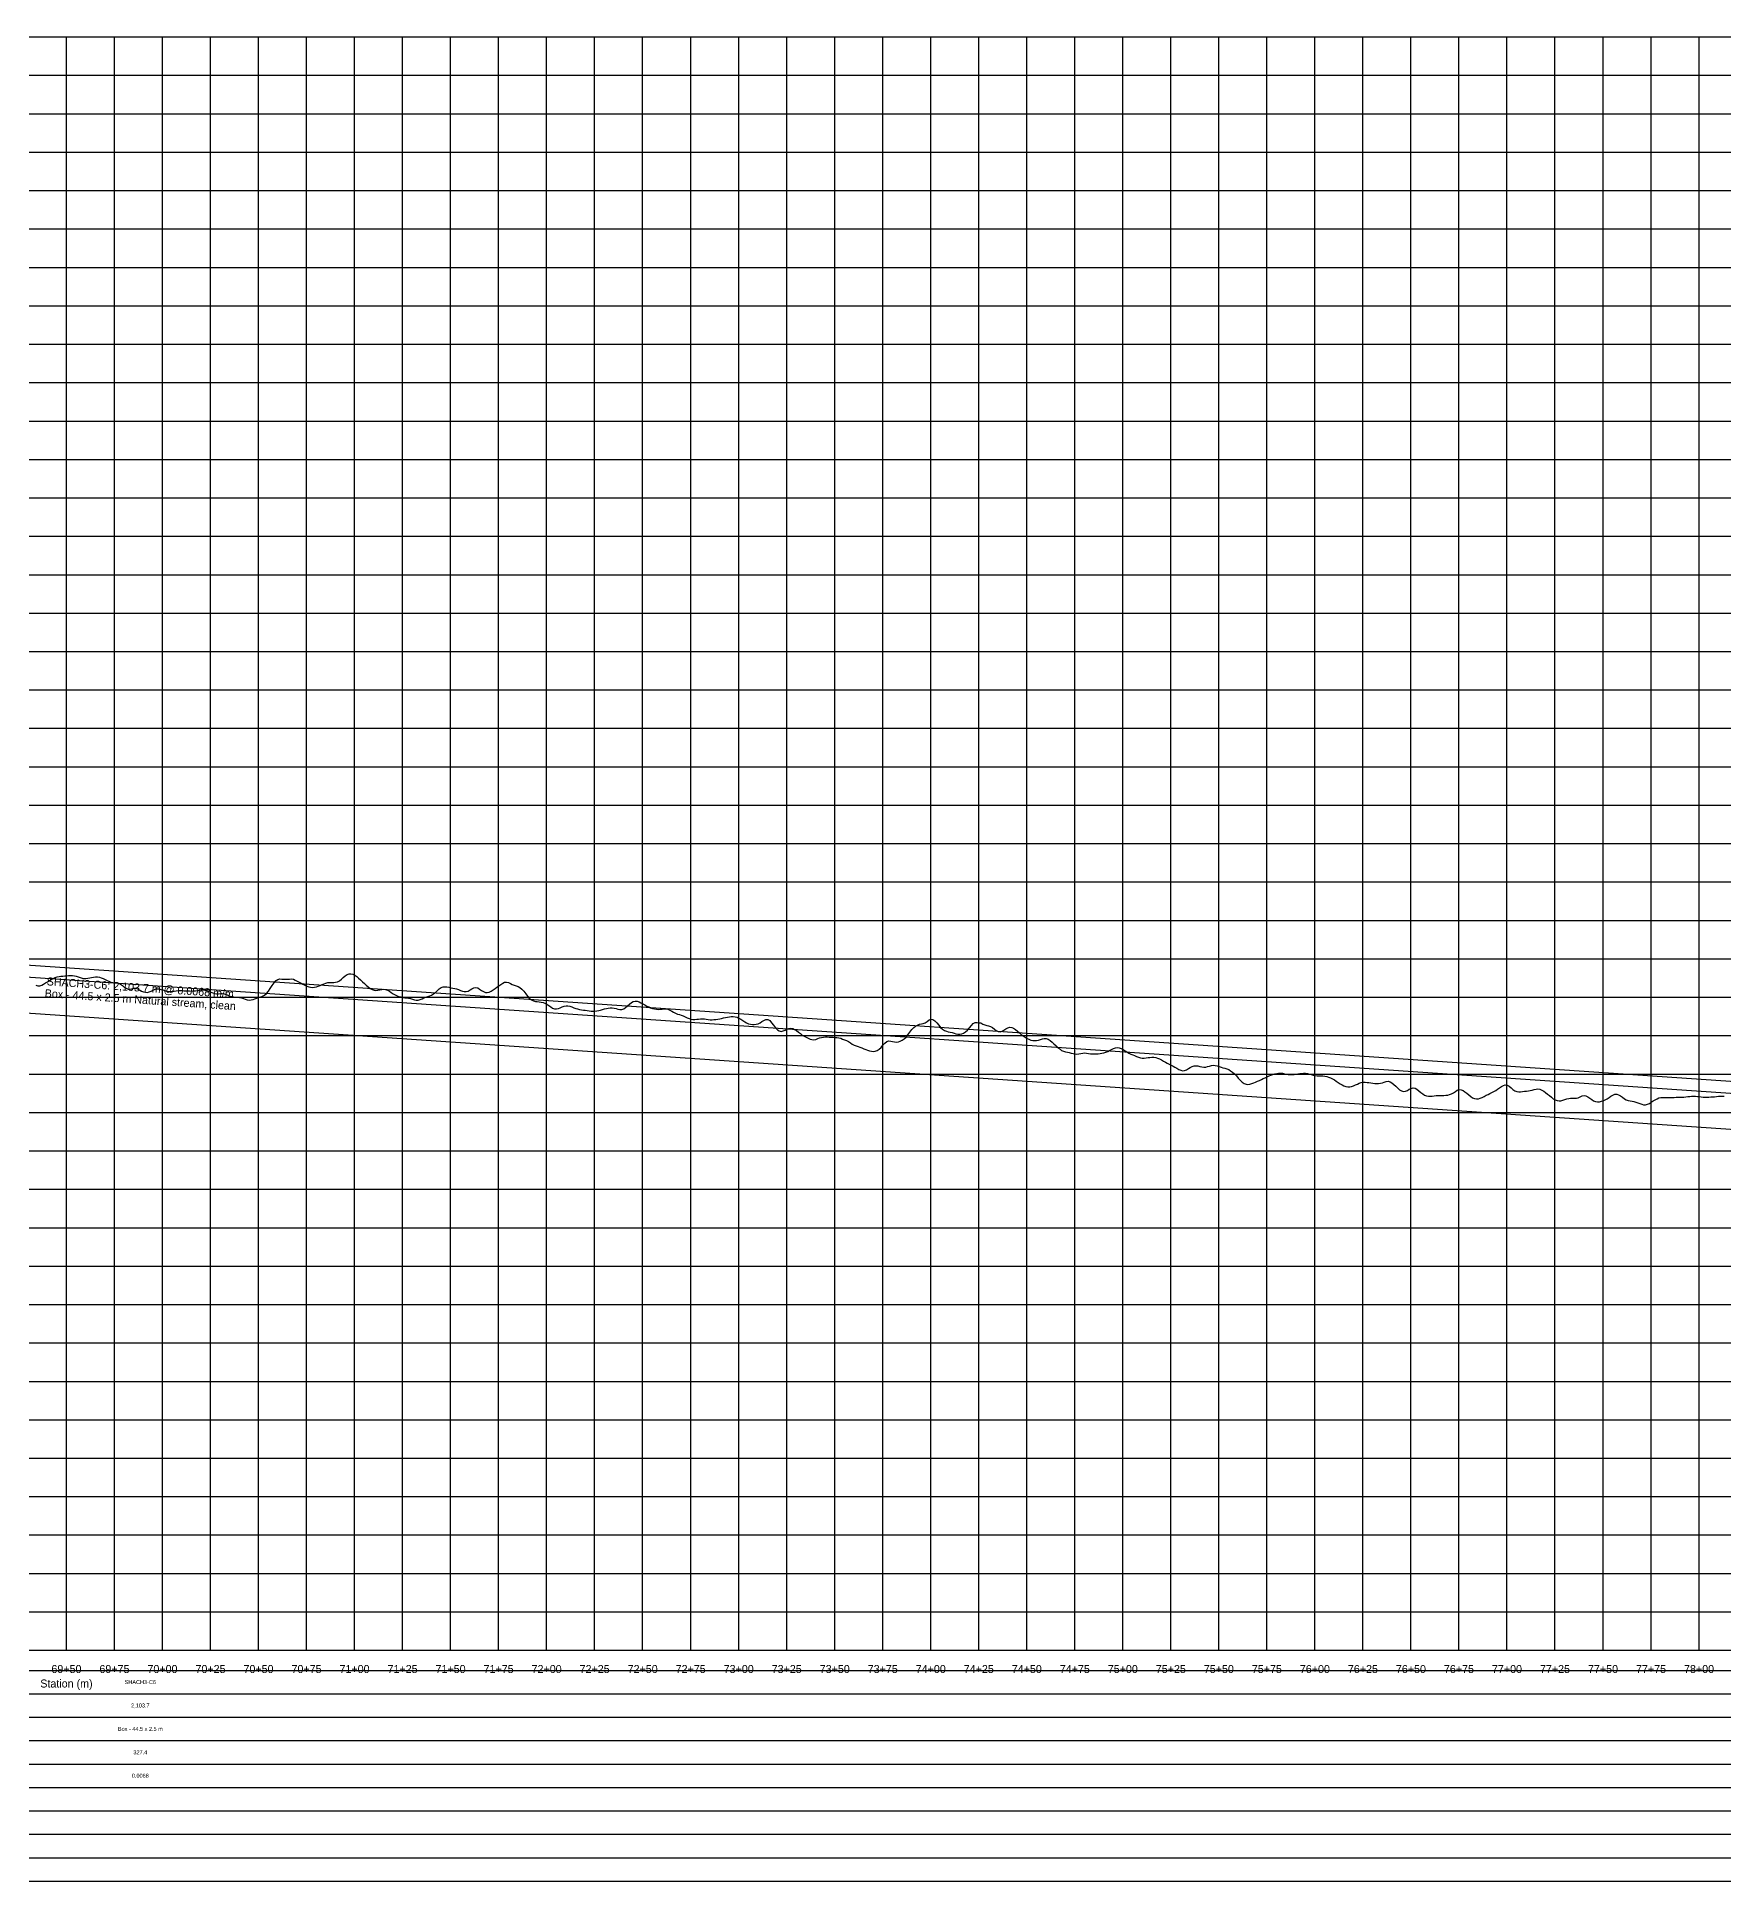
# Model space of a CAD drawing. Extents: x -64 to 13916, y -140 to 832.
# Drawn here: x 6935 to 7813, y -140 to 820 of the extents above; entities that cross this region are included whole.
import ezdxf
from ezdxf.enums import TextEntityAlignment as Align

# ---------------------------------------------------------------- set-up
doc = ezdxf.new("R2010")
doc.units = 0
for name, color, linetype in [('Annotation', 7, 'Continuous'), ('Annotation_Table', 254, 'Continuous'), ('Crown', 7, 'Continuous'), ('Grid', 254, 'Continuous'), ('Grid_Text', 7, 'Continuous'), ('Ground_Elevation', 3, 'Continuous'), ('Hydraulic_Grade', 5, 'Continuous'), ('Invert', 7, 'Continuous')]:
    doc.layers.add(name, color=color, linetype=linetype)

msp = doc.modelspace()

# ---------------------------------------------------------------- linework, layer by layer
at = {"layer": 'Annotation_Table', "color": 254}
for points in [[(-25, -30.48), (13899.95, -30.48)], [(-25, -42.67), (13899.95, -42.67)], [(-25, -54.86), (13899.95, -54.86)], [(-25, -67.06), (13899.95, -67.06)], [(-25, -79.25), (13899.95, -79.25)], [(-25, -91.44), (13899.95, -91.44)], [(-25, -103.63), (13899.95, -103.63)], [(-25, -115.82), (13899.95, -115.82)], [(-25, -128.02), (13899.95, -128.02)], [(-25, -140.21), (13899.95, -140.21)]]:
    msp.add_lwpolyline(points, dxfattribs=at)
at = {"layer": 'Crown', "color": 0}
msp.add_lwpolyline([(5936.61, 404.58), (8040.3, 261.1)], dxfattribs=at)
at = {"layer": 'Grid', "color": 254}
for points in [[(-25, 820), (13900, 820)], [(6950, -20), (6950, 820)], [(6975, -20), (6975, 820)], [(7000, -20), (7000, 820)], [(7025, -20), (7025, 820)], [(7050, -20), (7050, 820)], [(7075, -20), (7075, 820)], [(7100, -20), (7100, 820)], [(7125, -20), (7125, 820)], [(7150, -20), (7150, 820)], [(7175, -20), (7175, 820)], [(7200, -20), (7200, 820)], [(7225, -20), (7225, 820)], [(7250, -20), (7250, 820)], [(7275, -20), (7275, 820)], [(7300, -20), (7300, 820)], [(7325, -20), (7325, 820)], [(7350, -20), (7350, 820)], [(7375, -20), (7375, 820)], [(7400, -20), (7400, 820)], [(7425, -20), (7425, 820)], [(7450, -20), (7450, 820)], [(7475, -20), (7475, 820)], [(7500, -20), (7500, 820)], [(7525, -20), (7525, 820)], [(7550, -20), (7550, 820)], [(7575, -20), (7575, 820)], [(7600, -20), (7600, 820)], [(7625, -20), (7625, 820)], [(7650, -20), (7650, 820)], [(7675, -20), (7675, 820)], [(7700, -20), (7700, 820)], [(7725, -20), (7725, 820)], [(7750, -20), (7750, 820)], [(7775, -20), (7775, 820)], [(7800, -20), (7800, 820)], [(-25, 800), (13900, 800)], [(-25, 780), (13900, 780)], [(-25, 760), (13900, 760)], [(-25, 740), (13900, 740)], [(-25, 720), (13900, 720)], [(-25, 700), (13900, 700)], [(-25, 680), (13900, 680)], [(-25, 660), (13900, 660)], [(-25, 640), (13900, 640)], [(-25, 620), (13900, 620)], [(-25, 600), (13900, 600)], [(-25, 580), (13900, 580)], [(-25, 560), (13900, 560)], [(-25, 540), (13900, 540)], [(-25, 520), (13900, 520)], [(-25, 500), (13900, 500)], [(-25, 480), (13900, 480)], [(-25, 460), (13900, 460)], [(-25, 440), (13900, 440)], [(-25, 420), (13900, 420)], [(-25, 400), (13900, 400)], [(-25, 380), (13900, 380)], [(-25, 360), (13900, 360)], [(-25, 340), (13900, 340)], [(-25, 320), (13900, 320)], [(-25, 300), (13900, 300)], [(-25, 280), (13900, 280)], [(-25, 260), (13900, 260)], [(-25, 240), (13900, 240)], [(-25, 220), (13900, 220)], [(-25, 200), (13900, 200)], [(-25, 180), (13900, 180)], [(-25, 160), (13900, 160)], [(-25, 140), (13900, 140)], [(-25, 120), (13900, 120)], [(-25, 100), (13900, 100)], [(-25, 80), (13900, 80)], [(-25, 60), (13900, 60)], [(-25, 40), (13900, 40)], [(-25, 20), (13900, 20)], [(-25, 0), (13900, 0)], [(-25, -20), (13900, -20)]]:
    msp.add_lwpolyline(points, dxfattribs=at)
at = {"layer": 'Ground_Elevation', "color": 3}
msp.add_lwpolyline([(6934.13, 326.26), (6935.13, 325.9), (6936.13, 325.98), (6937.13, 326.34), (6938.13, 326.86), (6939.13, 327.42), (6940.13, 328.03), (6941.13, 328.63), (6942.13, 329.22), (6943.13, 329.77), (6944.13, 330.25), (6945.13, 330.63), (6946.13, 330.84), (6947.13, 330.96), (6948.13, 331.03), (6949.13, 331.11), (6950.13, 331.17), (6951.13, 331.22), (6952.13, 331.25), (6953.13, 331.25), (6954.13, 331.14), (6955.13, 330.94), (6956.13, 330.62), (6957.13, 330.26), (6958.13, 329.93), (6959.13, 329.74), (6960.13, 329.72), (6961.13, 329.85), (6962.13, 330.06), (6963.13, 330.31), (6964.13, 330.52), (6965.13, 330.64), (6966.13, 330.61), (6967.13, 330.42), (6968.13, 330.1), (6969.13, 329.7), (6970.13, 329.24), (6971.13, 328.76), (6972.13, 328.27), (6973.13, 327.86), (6974.13, 327.61), (6975.13, 327.54), (6976.13, 327.49), (6977.13, 327.25), (6978.13, 326.74), (6979.13, 326.03), (6980.13, 325.27), (6981.13, 324.63), (6982.13, 324.19), (6983.13, 324.11), (6984.13, 324.35), (6985.13, 324.74), (6986.13, 324.76), (6987.13, 324.32), (6988.13, 323.64), (6989.13, 323.1), (6990.13, 322.75), (6991.13, 322.55), (6992.13, 322.53), (6993.13, 322.72), (6994.13, 323.13), (6995.13, 323.65), (6996.13, 324.13), (6997.13, 324.36), (6998.13, 324.32), (6999.13, 324.09), (7000.13, 323.78), (7001.13, 323.46), (7002.13, 323.18), (7003.13, 323.03), (7004.13, 323.02), (7005.13, 323.11), (7006.13, 323.23), (7007.13, 323.36), (7008.13, 323.45), (7009.13, 323.48), (7010.13, 323.46), (7011.13, 323.4), (7012.13, 323.35), (7013.13, 323.29), (7014.13, 323.25), (7015.13, 323.22), (7016.13, 323.25), (7017.13, 323.36), (7018.13, 323.52), (7019.13, 323.7), (7020.13, 323.83), (7021.13, 323.85), (7022.13, 323.71), (7023.13, 323.42), (7024.13, 323.03), (7025.13, 322.62), (7026.13, 322.24), (7027.13, 321.96), (7028.13, 321.82), (7029.13, 321.81), (7030.13, 321.87), (7031.13, 321.87), (7032.13, 321.74), (7033.13, 321.42), (7034.13, 320.98), (7035.13, 320.57), (7036.13, 320.3), (7037.13, 320.16), (7038.13, 320.08), (7039.13, 319.99), (7040.13, 319.85), (7041.13, 319.6), (7042.13, 319.27), (7043.13, 318.92), (7044.13, 318.64), (7045.13, 318.53), (7046.13, 318.6), (7047.13, 318.81), (7048.13, 319.14), (7049.13, 319.5), (7050.13, 319.84), (7051.13, 320.13), (7052.13, 320.51), (7053.13, 321.07), (7054.13, 321.94), (7055.13, 323.13), (7056.13, 324.56), (7057.13, 326.12), (7058.13, 327.55), (7059.13, 328.66), (7060.13, 329.25), (7061.13, 329.49), (7062.13, 329.46), (7063.13, 329.39), (7064.13, 329.33), (7065.13, 329.38), (7066.13, 329.47), (7067.13, 329.49), (7068.13, 329.31), (7069.13, 328.91), (7070.13, 328.43), (7071.13, 327.91), (7072.13, 327.39), (7073.13, 326.84), (7074.13, 326.25), (7075.13, 325.74), (7076.13, 325.37), (7077.13, 325.15), (7078.13, 325.08), (7079.13, 325.15), (7080.13, 325.42), (7081.13, 325.78), (7082.13, 326.18), (7083.13, 326.56), (7084.13, 326.94), (7085.13, 327.33), (7086.13, 327.6), (7087.13, 327.71), (7088.13, 327.69), (7089.13, 327.66), (7090.13, 327.75), (7091.13, 328.05), (7092.13, 328.59), (7093.13, 329.38), (7094.13, 330.27), (7095.13, 331.12), (7096.13, 331.79), (7097.13, 332.16), (7098.13, 332.21), (7099.13, 332), (7100.13, 331.49), (7101.13, 330.8), (7102.13, 329.93), (7103.13, 329), (7104.13, 328.06), (7105.13, 327.17), (7106.13, 326.29), (7107.13, 325.44), (7108.13, 324.62), (7109.13, 323.97), (7110.13, 323.6), (7111.13, 323.49), (7112.13, 323.62), (7113.13, 323.85), (7114.13, 324.07), (7115.13, 324.19), (7116.13, 324.08), (7117.13, 323.67), (7118.13, 323.09), (7119.13, 322.44), (7120.13, 321.82), (7121.13, 321.24), (7122.13, 320.8), (7123.13, 320.45), (7124.13, 320.18), (7125.13, 319.88), (7126.13, 319.7), (7127.13, 319.62), (7128.13, 319.54), (7129.13, 319.29), (7130.13, 318.93), (7131.13, 318.59), (7132.13, 318.47), (7133.13, 318.54), (7134.13, 318.8), (7135.13, 319.16), (7136.13, 319.62), (7137.13, 320.03), (7138.13, 320.35), (7139.13, 320.65), (7140.13, 321.08), (7141.13, 321.7), (7142.13, 322.51), (7143.13, 323.44), (7144.13, 324.35), (7145.13, 325.07), (7146.13, 325.44), (7147.13, 325.47), (7148.13, 325.34), (7149.13, 325.16), (7150.13, 324.95), (7151.13, 324.75), (7152.13, 324.56), (7153.13, 324.32), (7154.13, 323.95), (7155.13, 323.51), (7156.13, 323.15), (7157.13, 322.94), (7158.13, 322.96), (7159.13, 323.23), (7160.13, 323.77), (7161.13, 324.4), (7162.13, 324.91), (7163.13, 325.07), (7164.13, 324.83), (7165.13, 324.24), (7166.13, 323.54), (7167.13, 322.91), (7168.13, 322.52), (7169.13, 322.44), (7170.13, 322.67), (7171.13, 323.16), (7172.13, 323.8), (7173.13, 324.49), (7174.13, 325.21), (7175.13, 325.94), (7176.13, 326.68), (7177.13, 327.34), (7178.13, 327.78), (7179.13, 327.87), (7180.13, 327.63), (7181.13, 327.15), (7182.13, 326.64), (7183.13, 326.24), (7184.13, 325.91), (7185.13, 325.58), (7186.13, 325.01), (7187.13, 324.19), (7188.13, 323.1), (7189.13, 321.82), (7190.13, 320.49), (7191.13, 319.4), (7192.13, 318.58), (7193.13, 318.11), (7194.13, 317.84), (7195.13, 317.72), (7196.13, 317.63), (7197.13, 317.49), (7198.13, 317.23), (7199.13, 316.82), (7200.13, 316.3), (7201.13, 315.66), (7202.13, 314.96), (7203.13, 314.36), (7204.13, 313.99), (7205.13, 313.92), (7206.13, 314.12), (7207.13, 314.49), (7208.13, 314.91), (7209.13, 315.29), (7210.13, 315.54), (7211.13, 315.57), (7212.13, 315.37), (7213.13, 314.99), (7214.13, 314.55), (7215.13, 314.18), (7216.13, 313.88), (7217.13, 313.64), (7218.13, 313.44), (7219.13, 313.31), (7220.13, 313.19), (7221.13, 313.07), (7222.13, 312.93), (7223.13, 312.81), (7224.13, 312.75), (7225.13, 312.78), (7226.13, 312.89), (7227.13, 313.06), (7228.13, 313.32), (7229.13, 313.64), (7230.13, 313.96), (7231.13, 314.2), (7232.13, 314.37), (7233.13, 314.45), (7234.13, 314.46), (7235.13, 314.35), (7236.13, 314.13), (7237.13, 313.84), (7238.13, 313.61), (7239.13, 313.62), (7240.13, 313.93), (7241.13, 314.57), (7242.13, 315.44), (7243.13, 316.39), (7244.13, 317.22), (7245.13, 317.79), (7246.13, 318.01), (7247.13, 317.9), (7248.13, 317.56), (7249.13, 317.09), (7250.13, 316.54), (7251.13, 315.97), (7252.13, 315.41), (7253.13, 314.92), (7254.13, 314.52), (7255.13, 314.17), (7256.13, 313.89), (7257.13, 313.72), (7258.13, 313.65), (7259.13, 313.71), (7260.13, 313.81), (7261.13, 313.91), (7262.13, 313.91), (7263.13, 313.72), (7264.13, 313.32), (7265.13, 312.77), (7266.13, 312.18), (7267.13, 311.65), (7268.13, 311.23), (7269.13, 310.93), (7270.13, 310.67), (7271.13, 310.32), (7272.13, 309.86), (7273.13, 309.31), (7274.13, 308.85), (7275.13, 308.58), (7276.13, 308.47), (7277.13, 308.44), (7278.13, 308.52), (7279.13, 308.64), (7280.13, 308.75), (7281.13, 308.79), (7282.13, 308.71), (7283.13, 308.53), (7284.13, 308.37), (7285.13, 308.27), (7286.13, 308.27), (7287.13, 308.33), (7288.13, 308.41), (7289.13, 308.53), (7290.13, 308.72), (7291.13, 308.95), (7292.13, 309.19), (7293.13, 309.44), (7294.13, 309.67), (7295.13, 309.86), (7296.13, 309.97), (7297.13, 309.99), (7298.13, 309.85), (7299.13, 309.56), (7300.13, 309.12), (7301.13, 308.56), (7302.13, 307.91), (7303.13, 307.2), (7304.13, 306.6), (7305.13, 306.15), (7306.13, 305.91), (7307.13, 305.84), (7308.13, 305.84), (7309.13, 305.92), (7310.13, 306.16), (7311.13, 306.64), (7312.13, 307.29), (7313.13, 307.92), (7314.13, 308.31), (7315.13, 308.31), (7316.13, 307.79), (7317.13, 306.74), (7318.13, 305.4), (7319.13, 304.07), (7320.13, 303.01), (7321.13, 302.41), (7322.13, 302.22), (7323.13, 302.43), (7324.13, 302.91), (7325.13, 303.42), (7326.13, 303.75), (7327.13, 303.82), (7328.13, 303.64), (7329.13, 303.23), (7330.13, 302.6), (7331.13, 301.82), (7332.13, 301.03), (7333.13, 300.31), (7334.13, 299.71), (7335.13, 299.17), (7336.13, 298.67), (7337.13, 298.22), (7338.13, 297.9), (7339.13, 297.81), (7340.13, 298.03), (7341.13, 298.44), (7342.13, 298.81), (7343.13, 299.09), (7344.13, 299.26), (7345.13, 299.33), (7346.13, 299.31), (7347.13, 299.26), (7348.13, 299.2), (7349.13, 299.14), (7350.13, 299.08), (7351.13, 299.01), (7352.13, 298.91), (7353.13, 298.7), (7354.13, 298.24), (7355.13, 297.85), (7356.13, 297.45), (7357.13, 296.93), (7358.13, 296.28), (7359.13, 295.62), (7360.13, 295.06), (7361.13, 294.64), (7362.13, 294.28), (7363.13, 293.93), (7364.13, 293.57), (7365.13, 293.21), (7366.13, 292.84), (7367.13, 292.47), (7368.13, 292.15), (7369.13, 291.89), (7370.13, 291.76), (7371.13, 291.84), (7372.13, 292.2), (7373.13, 292.88), (7374.13, 293.89), (7375.13, 295.04), (7376.13, 296.16), (7377.13, 296.98), (7378.13, 297.23), (7379.13, 297.14), (7380.13, 296.97), (7381.13, 296.78), (7382.13, 296.67), (7383.13, 296.82), (7384.13, 297.14), (7385.13, 297.64), (7386.13, 298.35), (7387.13, 299.25), (7388.13, 300.39), (7389.13, 301.84), (7390.13, 303.2), (7391.13, 304.15), (7392.13, 304.95), (7393.13, 305.52), (7394.13, 305.89), (7395.13, 306.12), (7396.13, 306.33), (7397.13, 306.74), (7398.13, 307.42), (7399.13, 308.18), (7400.13, 308.59), (7401.13, 308.45), (7402.13, 307.73), (7403.13, 306.62), (7404.13, 305.4), (7405.13, 304.26), (7406.13, 303.3), (7407.13, 302.66), (7408.13, 302.29), (7409.13, 302.06), (7410.13, 301.83), (7411.13, 301.55), (7412.13, 301.24), (7413.13, 300.97), (7414.13, 300.8), (7415.13, 300.78), (7416.13, 300.91), (7417.13, 301.26), (7418.13, 301.93), (7419.13, 302.91), (7420.13, 304.09), (7421.13, 305.3), (7422.13, 306.25), (7423.13, 306.78), (7424.13, 306.91), (7425.13, 306.73), (7426.13, 306.73), (7427.13, 305.9), (7428.13, 305.56), (7429.13, 305.32), (7430.13, 305.1), (7431.13, 304.77), (7432.13, 304.21), (7433.13, 303.43), (7434.13, 302.63), (7435.13, 302.12), (7436.13, 302.04), (7437.13, 302.34), (7438.13, 302.89), (7439.13, 303.53), (7440.13, 304.07), (7441.13, 304.37), (7442.13, 304.3), (7443.13, 303.83), (7444.13, 303.13), (7445.13, 302.3), (7446.13, 301.43), (7447.13, 300.59), (7448.13, 299.82), (7449.13, 299.15), (7450.13, 298.58), (7451.13, 298.08), (7452.13, 297.69), (7453.13, 297.45), (7454.13, 297.38), (7455.13, 297.48), (7456.13, 297.69), (7457.13, 297.98), (7458.13, 298.26), (7459.13, 298.45), (7460.13, 298.46), (7461.13, 298.17), (7462.13, 297.53), (7463.13, 296.68), (7464.13, 295.73), (7465.13, 294.8), (7466.13, 293.89), (7467.13, 293.04), (7468.13, 292.34), (7469.13, 291.84), (7470.13, 291.55), (7471.13, 291.34), (7472.13, 291.13), (7473.13, 290.89), (7474.13, 290.66), (7475.13, 290.49), (7476.13, 290.43), (7477.13, 290.52), (7478.13, 290.7), (7479.13, 290.88), (7480.13, 290.97), (7481.13, 290.91), (7482.13, 290.75), (7483.13, 290.59), (7484.13, 290.5), (7485.13, 290.51), (7486.13, 290.54), (7487.13, 290.6), (7488.13, 290.69), (7489.13, 290.84), (7490.13, 291.06), (7491.13, 291.36), (7492.13, 291.74), (7493.13, 292.2), (7494.13, 292.71), (7495.13, 293.24), (7496.13, 293.65), (7497.13, 293.83), (7498.13, 293.71), (7499.13, 293.33), (7500.13, 292.75), (7501.13, 292.13), (7502.13, 291.5), (7503.13, 290.92), (7504.13, 290.4), (7505.13, 289.97), (7506.13, 289.59), (7507.13, 289.2), (7508.13, 288.82), (7509.13, 288.51), (7510.13, 288.34), (7511.13, 288.32), (7512.13, 288.41), (7513.13, 288.54), (7514.13, 288.66), (7515.13, 288.73), (7516.13, 288.74), (7517.13, 288.61), (7518.13, 288.31), (7519.13, 287.87), (7520.13, 287.31), (7521.13, 286.71), (7522.13, 286.13), (7523.13, 285.6), (7524.13, 285.11), (7525.13, 284.65), (7526.13, 284.18), (7527.13, 283.65), (7528.13, 283.04), (7529.13, 282.43), (7530.13, 281.94), (7531.13, 281.72), (7532.13, 281.83), (7533.13, 282.23), (7534.13, 282.83), (7535.13, 283.45), (7536.13, 283.96), (7537.13, 284.24), (7538.13, 284.31), (7539.13, 284.19), (7540.13, 283.95), (7541.13, 283.73), (7542.13, 283.62), (7543.13, 283.66), (7544.13, 283.87), (7545.13, 284.16), (7546.13, 284.43), (7547.13, 284.57), (7548.13, 284.5), (7549.13, 284.25), (7550.13, 283.92), (7551.13, 283.59), (7552.13, 283.3), (7553.13, 283.02), (7554.13, 282.71), (7555.13, 282.29), (7556.13, 281.72), (7557.13, 280.98), (7558.13, 280.06), (7559.13, 279.02), (7560.13, 277.92), (7561.13, 276.81), (7562.13, 275.84), (7563.13, 275.1), (7564.13, 274.68), (7565.13, 274.56), (7566.13, 274.7), (7567.13, 275.03), (7568.13, 275.42), (7569.13, 275.81), (7570.13, 276.21), (7571.13, 276.65), (7572.13, 277.12), (7573.13, 277.6), (7574.13, 278.09), (7575.13, 278.57), (7576.13, 279.03), (7577.13, 279.44), (7578.13, 279.79), (7579.13, 280.06), (7580.13, 280.28), (7581.13, 280.44), (7582.13, 280.47), (7583.13, 280.37), (7584.13, 280.17), (7585.13, 279.96), (7586.13, 279.77), (7587.13, 279.68), (7588.13, 279.7), (7589.13, 279.83), (7590.13, 280.02), (7591.13, 280.18), (7592.13, 280.29), (7593.13, 280.36), (7594.13, 280.41), (7595.13, 280.37), (7596.13, 280.23), (7597.13, 279.99), (7598.13, 279.71), (7599.13, 279.47), (7600.13, 279.29), (7601.13, 279.14), (7602.13, 279.05), (7603.13, 279.03), (7604.13, 279.03), (7605.13, 278.95), (7606.13, 278.71), (7607.13, 278.37), (7608.13, 277.96), (7609.13, 277.5), (7610.13, 276.98), (7611.13, 276.36), (7612.13, 275.68), (7613.13, 274.96), (7614.13, 274.31), (7615.13, 273.79), (7616.13, 273.43), (7617.13, 273.26), (7618.13, 273.31), (7619.13, 273.54), (7620.13, 273.91), (7621.13, 274.34), (7622.13, 274.79), (7623.13, 275.21), (7624.13, 275.53), (7625.13, 275.69), (7626.13, 275.71), (7627.13, 275.64), (7628.13, 275.51), (7629.13, 275.35), (7630.13, 275.19), (7631.13, 275.09), (7632.13, 275.04), (7633.13, 275.05), (7634.13, 275.17), (7635.13, 275.46), (7636.13, 275.83), (7637.13, 276.14), (7638.13, 276.22), (7639.13, 275.99), (7640.13, 275.43), (7641.13, 274.61), (7642.13, 273.61), (7643.13, 272.62), (7644.13, 271.78), (7645.13, 271.23), (7646.13, 270.99), (7647.13, 271.09), (7648.13, 271.47), (7649.13, 272.07), (7650.13, 272.54), (7651.13, 272.75), (7652.13, 272.6), (7653.13, 272.07), (7654.13, 271.29), (7655.13, 270.41), (7656.13, 269.62), (7657.13, 269.02), (7658.13, 268.62), (7659.13, 268.44), (7660.13, 268.44), (7661.13, 268.56), (7662.13, 268.7), (7663.13, 268.81), (7664.13, 268.88), (7665.13, 268.9), (7666.13, 268.91), (7667.13, 268.89), (7668.13, 268.93), (7669.13, 269.05), (7670.13, 269.32), (7671.13, 269.73), (7672.13, 270.29), (7673.13, 270.98), (7674.13, 271.6), (7675.13, 271.91), (7676.13, 271.8), (7677.13, 271.38), (7678.13, 270.72), (7679.13, 269.96), (7680.13, 269.13), (7681.13, 268.33), (7682.13, 267.65), (7683.13, 267.26), (7684.13, 267.09), (7685.13, 267.14), (7686.13, 267.36), (7687.13, 267.8), (7688.13, 268.34), (7689.13, 268.92), (7690.13, 269.42), (7691.13, 269.9), (7692.13, 270.37), (7693.13, 270.91), (7694.13, 271.49), (7695.13, 272.12), (7696.13, 272.78), (7697.13, 273.46), (7698.13, 274.03), (7699.13, 274.32), (7700.13, 274.17), (7701.13, 273.62), (7702.13, 272.82), (7703.13, 272.02), (7704.13, 271.34), (7705.13, 270.89), (7706.13, 270.71), (7707.13, 270.76), (7708.13, 270.92), (7709.13, 271.06), (7710.13, 271.15), (7711.13, 271.26), (7712.13, 271.44), (7713.13, 271.68), (7714.13, 271.95), (7715.13, 272.16), (7716.13, 272.23), (7717.13, 272.08), (7718.13, 271.68), (7719.13, 271.1), (7720.13, 270.37), (7721.13, 269.59), (7722.13, 268.76), (7723.13, 267.93), (7724.13, 267.15), (7725.13, 266.54), (7726.13, 266.14), (7727.13, 266.01), (7728.13, 266.12), (7729.13, 266.39), (7730.13, 266.72), (7731.13, 267.04), (7732.13, 267.29), (7733.13, 267.41), (7734.13, 267.42), (7735.13, 267.41), (7736.13, 267.47), (7737.13, 267.66), (7738.13, 268.12), (7739.13, 268.63), (7740.13, 268.89), (7741.13, 268.67), (7742.13, 268.18), (7743.13, 267.51), (7744.13, 266.76), (7745.13, 266.08), (7746.13, 265.65), (7747.13, 265.5), (7748.13, 265.58), (7749.13, 265.79), (7750.13, 266.12), (7751.13, 266.57), (7752.13, 267.12), (7753.13, 267.77), (7754.13, 268.45), (7755.13, 269.08), (7756.13, 269.47), (7757.13, 269.52), (7758.13, 269.23), (7759.13, 268.66), (7760.13, 267.9), (7761.13, 267.12), (7762.13, 266.49), (7763.13, 266.14), (7764.13, 266), (7765.13, 265.9), (7766.13, 265.71), (7767.13, 265.41), (7768.13, 265.02), (7769.13, 264.62), (7770.13, 264.26), (7771.13, 264.04), (7772.13, 264), (7773.13, 264.23), (7774.13, 264.7), (7775.13, 265.31), (7776.13, 265.97), (7777.13, 266.6), (7778.13, 267.16), (7779.13, 267.56), (7780.13, 267.77), (7781.13, 267.85), (7782.13, 267.87), (7783.13, 267.87), (7784.13, 267.83), (7785.13, 267.79), (7786.13, 267.79), (7787.13, 267.83), (7788.13, 267.88), (7789.13, 267.92), (7790.13, 267.93), (7791.13, 267.97), (7792.13, 268.01), (7793.13, 268.1), (7794.13, 268.22), (7795.13, 268.38), (7796.13, 268.48), (7797.13, 268.5), (7798.13, 268.45), (7799.13, 268.37), (7800.13, 268.26), (7801.13, 268.14), (7802.13, 268.03), (7803.13, 267.95), (7804.13, 267.96), (7805.13, 267.99), (7806.13, 268.05), (7807.13, 268.1), (7808.13, 268.18), (7809.13, 268.31), (7810.13, 268.44), (7811.13, 268.49), (7812.13, 268.46), (7813.13, 268.41)], dxfattribs=at)
at = {"layer": 'Hydraulic_Grade', "color": 5}
msp.add_lwpolyline([(5936.61, 398.21), (8040.3, 254.79)], dxfattribs=at)
at = {"layer": 'Invert', "color": 0}
msp.add_lwpolyline([(5936.61, 379.58), (8040.3, 236.1)], dxfattribs=at)

# ---------------------------------------------------------------- texts
at = {"layer": 'Annotation', "color": 0}
for s, p in [('SHACH3-C6: 2,103.7 m @ 0.0068 m/m', (6988.46, 324.98)), ('Box - 44.5 x 2.5 m Natural stream, clean', (6988.46, 318.73))]:
    msp.add_text(s, height=4.1667, rotation=356.09824, dxfattribs=at).set_placement(p, align=Align.MIDDLE_CENTER)
at = {"layer": 'Annotation_Table', "color": 0}
for s, height, p in [('SHACH3-C6', 2.083, (6988.46, -36.58)), ('2,103.7', 2.083, (6988.46, -48.77)), ('Box - 44.5 x 2.5 m', 2.0833, (6988.46, -60.96)), ('327.4', 2.083, (6988.46, -73.15)), ('0.0068', 2.083, (6988.46, -85.34))]:
    msp.add_text(s, height=height, dxfattribs=at).set_placement(p, align=Align.MIDDLE_CENTER)
at = {"layer": 'Grid_Text', "color": 0}
for s, height, p in [('69+50', 4.167, (6950, -27.7)), ('69+75', 4.167, (6975, -27.7)), ('70+00', 4.167, (7000, -27.7)), ('70+25', 4.167, (7025, -27.7)), ('70+50', 4.167, (7050, -27.7)), ('70+75', 4.167, (7075, -27.7)), ('71+00', 4.167, (7100, -27.7)), ('71+25', 4.167, (7125, -27.7)), ('71+50', 4.167, (7150, -27.7)), ('71+75', 4.167, (7175, -27.7)), ('72+00', 4.167, (7200, -27.7)), ('72+25', 4.167, (7225, -27.7)), ('72+50', 4.167, (7250, -27.7)), ('72+75', 4.167, (7275, -27.7)), ('73+00', 4.167, (7300, -27.7)), ('73+25', 4.167, (7325, -27.7)), ('73+50', 4.167, (7350, -27.7)), ('73+75', 4.167, (7375, -27.7)), ('74+00', 4.167, (7400, -27.7)), ('74+25', 4.167, (7425, -27.7)), ('74+50', 4.167, (7450, -27.7)), ('74+75', 4.167, (7475, -27.7)), ('75+00', 4.167, (7500, -27.7)), ('75+25', 4.167, (7525, -27.7)), ('75+50', 4.167, (7550, -27.7)), ('75+75', 4.167, (7575, -27.7)), ('76+00', 4.167, (7600, -27.7)), ('76+25', 4.167, (7625, -27.7)), ('76+50', 4.167, (7650, -27.7)), ('76+75', 4.167, (7675, -27.7)), ('77+00', 4.167, (7700, -27.7)), ('77+25', 4.167, (7725, -27.7)), ('77+50', 4.167, (7750, -27.7)), ('77+75', 4.167, (7775, -27.7)), ('78+00', 4.167, (7800, -27.7)), ('Station (m)', 4.1667, (6950, -35.24))]:
    msp.add_text(s, height=height, dxfattribs=at).set_placement(p, align=Align.TOP_CENTER)

doc.saveas('drawing.dxf')
